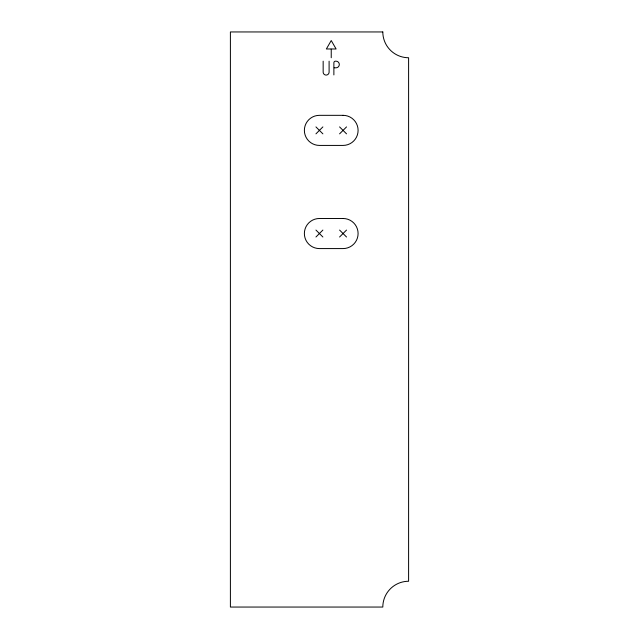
<?xml version="1.0" encoding="UTF-8"?>
<svg xmlns="http://www.w3.org/2000/svg" width="639" height="639" viewBox="0 0 639 639"><rect width="100%" height="100%" fill="white"/><g stroke="black" fill="none" stroke-linecap="round" stroke-linejoin="round"><path stroke-width="0.96" d="M315.946 133.855L322.887 126.905M339.581 133.855L346.53 126.905M315.946 237.005L322.887 230.064M339.581 237.005L346.53 230.064M330.89 48.979L326.361 48.979L331.234 40.545L336.106 48.979L331.234 48.979L331.234 57.742M334.221 67.806L335.994 67.806A3.315 3.315 0 0 0 339.309 64.491A3.315 3.315 0 0 0 335.994 61.176L335.491 61.176A1.613 1.613 0 0 0 333.877 62.79L333.877 74.931M339.581 126.905L346.53 133.855M315.946 126.905L322.887 133.855M339.581 230.064L346.53 237.005M315.946 230.064L322.887 237.005M329.101 61.176L329.101 72.111A2.971 2.971 0 0 1 326.13 75.082A2.971 2.971 0 0 1 323.158 72.111L323.158 61.176M382.809 31.95L230.399 31.95L230.399 607.05L382.809 607.05A25.792 25.792 0 0 1 408.601 581.258L408.601 57.742A25.792 25.792 0 0 1 382.809 31.95M343.055 115.332L319.412 115.332A15.04 15.04 0 0 0 304.372 130.38A15.04 15.04 0 0 0 319.412 145.42L343.055 145.42A15.04 15.04 0 0 0 358.096 130.38A15.04 15.04 0 0 0 343.055 115.332M343.055 218.49L319.412 218.49A15.04 15.04 0 0 0 304.372 233.539A15.04 15.04 0 0 0 319.412 248.579L343.055 248.579A15.04 15.04 0 0 0 358.096 233.539A15.04 15.04 0 0 0 343.055 218.49"/></g></svg>
